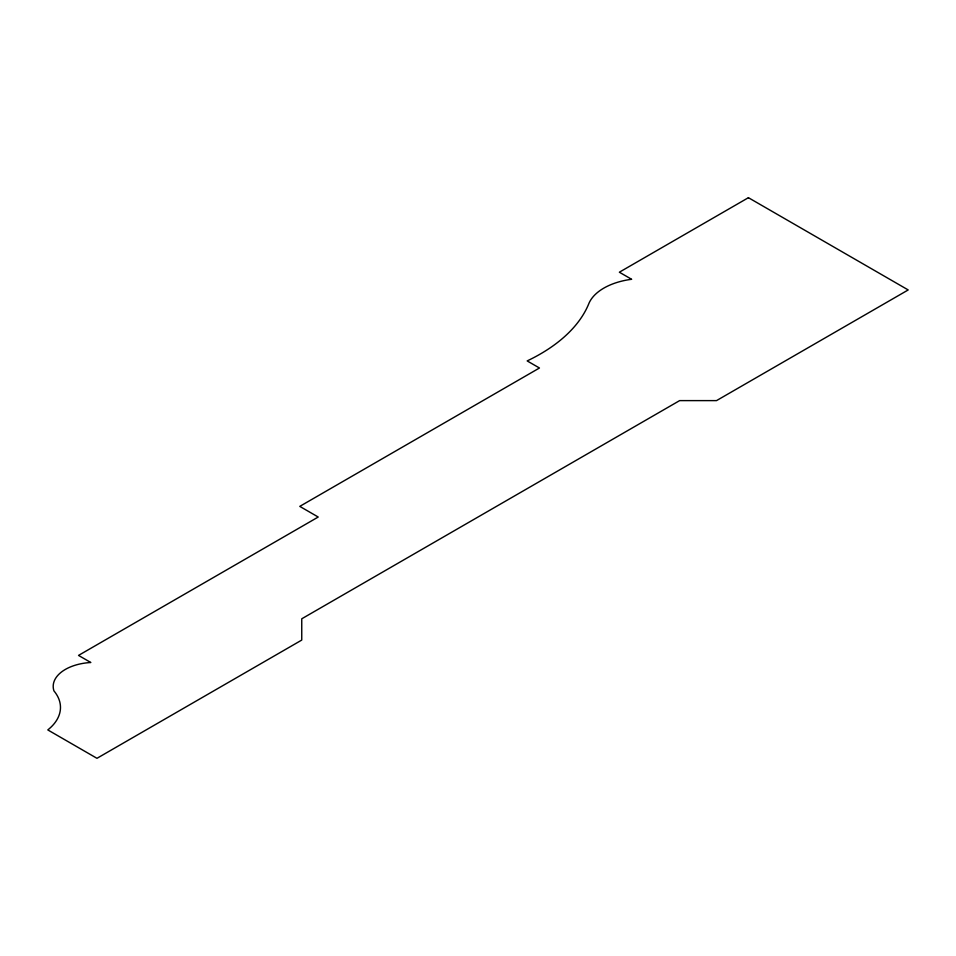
<?xml version="1.0" encoding="UTF-8"?>
<svg xmlns="http://www.w3.org/2000/svg" width="956" height="956" viewBox="0 0 956 956"><rect width="100%" height="100%" fill="white"/><g stroke="black" fill="none" stroke-linecap="round" stroke-linejoin="round"><path stroke-width="1.43" d="M748.417 197.689L619.357 272.209L631.641 279.295A56.655 32.707 0 0 0 588.621 304.139A182.417 105.315 0 0 1 527.162 360.914L539.459 368L299.778 506.381L318.217 517.029L78.523 655.41L90.82 662.508A41.526 23.972 0 0 0 53.942 690.889A66.155 38.192 0 0 1 47.8 729.918L96.962 758.311L301.749 640.078L301.749 618.795L679.644 400.612L716.522 400.612L908.2 289.943L748.417 197.689"/></g></svg>
